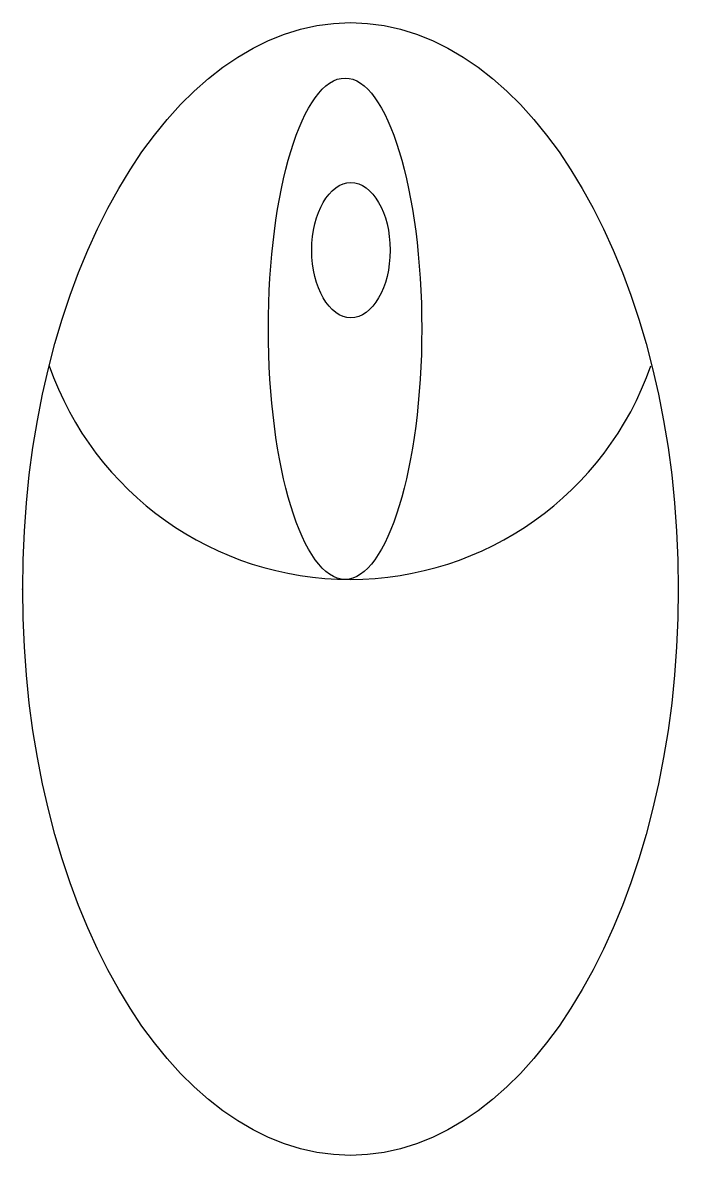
# Model space of a CAD drawing. Header units: millimetres. Extents: x 0 to 56.1, y -48.5 to 48.5.
import ezdxf

# ---------------------------------------------------------------- set-up
doc = ezdxf.new("R2010")
doc.units = ezdxf.units.MM
doc.styles.get("Standard").update_dxf_attribs({"font": 'arial.ttf'})

# ---------------------------------------------------------------- blocks, each defined once
blk = doc.blocks.new('MOUSE')
blk.add_arc((28.003, 28.07), 27.25, 199.20804, 340.79196)
for centre, major_axis, ratio in [((28.044, 0), (0, 48.473), 0.578546), ((27.58, 22.278), (0, 21.455), 0.305659), ((28.08, 29.001), (0, 5.784), 0.579558)]:
    blk.add_ellipse(centre, major_axis=major_axis, ratio=ratio)
at = {"flags": 3}
for tag in ['COLOR', 'PRECIO', 'MARCA', 'REFERENCIA', 'FECHA']:
    blk.add_attdef(tag, (0, 0), '', height=2.5, dxfattribs=at)

msp = doc.modelspace()

# ---------------------------------------------------------------- linework, layer by layer
msp.add_point((0, 0))

# ---------------------------------------------------------------- block references
msp.add_blockref('MOUSE', (0, 0))

doc.saveas('drawing.dxf')
